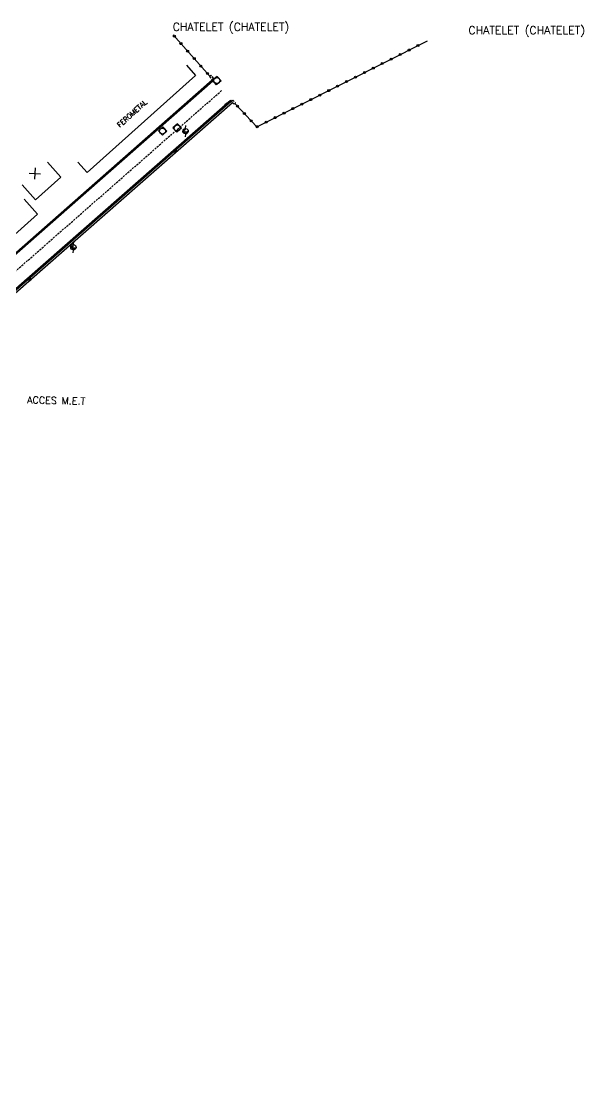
# Model space of a CAD drawing. Header units: millimetres. Extents: x 160999 to 162000, y 122000 to 123000.
# Drawn here: x 161417.2 to 161557.8, y 122000 to 122266.1 of the extents above; entities that cross this region are included whole.
import ezdxf
from ezdxf.enums import TextEntityAlignment as Align

# ---------------------------------------------------------------- set-up
doc = ezdxf.new("R2010")
doc.units = ezdxf.units.MM
doc.linetypes.add('DASHED', pattern=[0.75, 0.5, -0.25])
doc.layers.get('0').update_dxf_attribs({"linetype": 'CONTINUOUS'})
for name, color, linetype in [('W0001', 6, 'DASHED'), ('W0008', 7, 'CONTINUOUS'), ('W0100', 7, 'CONTINUOUS'), ('W0112', 1, 'DASHED'), ('W0322', 7, 'CONTINUOUS'), ('W0334', 7, 'CONTINUOUS'), ('W0400', 7, 'CONTINUOUS'), ('W0420', 7, 'CONTINUOUS'), ('W0471', 7, 'CONTINUOUS'), ('W0980', 7, 'CONTINUOUS'), ('W0984', 7, 'CONTINUOUS'), ('W0989', 7, 'CONTINUOUS'), ('W0991', 7, 'CONTINUOUS')]:
    doc.layers.add(name, color=color, linetype=linetype)
doc.styles.get("Standard").update_dxf_attribs({"font": 'romans.shx', "width": 0.85})

# ---------------------------------------------------------------- blocks, each defined once
blk = doc.blocks.new('t991o')
at = {"color": 0, "linetype": 'Continuous'}
for p, q in [((-1, 1), (1, -1)), ((-1, -1), (1, 1))]:
    blk.add_line(p, q, dxfattribs=at)
blk = doc.blocks.new('t322o')
at = {"color": 0, "linetype": 'Continuous'}
for radius in [0.25, 0.15]:
    blk.add_circle((0, 0), radius, dxfattribs=at)
blk = doc.blocks.new('T420')
for p, q in [((0.75, 0.75), (-0.75, 0.75)), ((-0.75, 0.75), (-0.75, -0.75)), ((0.75, 0.75), (0.75, -0.75)), ((0.75, -0.75), (-0.75, -0.75))]:
    blk.add_line(p, q)
blk.add_ellipse((0, 0), major_axis=(-0.53, 0.53), ratio=1, start_param=3.926991, end_param=10.210176)
blk = doc.blocks.new('T400')
for p, q in [((-0.15, 0.3), (0.15, 0.3)), ((-0.15, -0.25), (-0.15, 0.3)), ((-0.15, 0.15), (0.15, 0.15)), ((-0.15, 0), (0.15, 0)), ((0.15, 0.3), (0.15, -0.25)), ((-0.15, -0.15), (0.15, -0.15)), ((-0.15, -0.25), (-0.15, -0.3)), ((-0.15, -0.3), (0.15, -0.3)), ((0.15, -0.3), (0.15, -0.25))]:
    blk.add_line(p, q)
blk = doc.blocks.new('T471')
for p, q in [((-0.333334, 0.333334), (-0.333334, -0.333334)), ((-0.333334, 0.333334), (0.333334, 0.333334)), ((-0.333334, 0), (0, 0)), ((0.500001, 0.500001), (1.000002, 1.000002)), ((-0.500001, -0.500001), (-1.000002, -1.000002)), ((-0.333334, -0.333334), (0.333334, -0.333334))]:
    blk.add_line(p, q)
blk.add_ellipse((0, 0), major_axis=(0.471405, 0.471405), ratio=1, start_param=5.4977871438, end_param=11.780972451)

msp = doc.modelspace()

# ---------------------------------------------------------------- linework, layer by layer
at = {"layer": 'W0001', "flags": 128}
msp.add_lwpolyline([(161193.52, 122000), (161202.81, 122010.08), (161219.69, 122028.45, -0.028537), (161240.64, 122049.58), (161256.96, 122063.95), (161276.59, 122081.17), (161313.3, 122113.25), (161331.4, 122129.03), (161343.73, 122139.72, -0.023694), (161344.11, 122140.07), (161357.3, 122152.14), (161374.97, 122167.79), (161375.09, 122167.84), (161392.64, 122183.41), (161416.46, 122204.28), (161467.31, 122248.85)], format="xyb", dxfattribs=at)
at = {"layer": 'W0008'}
for points in [[(161188.92, 122000), (161217.91, 122031.49, -0.028941), (161238.36, 122052.11), (161254.82, 122066.55), (161273.47, 122082.94), (161308.96, 122113.99), (161345.68, 122146.34), (161373.1, 122170.7), (161413.96, 122206.65), (161464.93, 122251.5)], [(161414.04, 122072.3), (161396.05, 122093.11), (161380.24, 122111.38), (161362.56, 122131.93, -0.087305), (161358.6, 122138.19, -0.230553), (161359.7, 122149.51), (161376.88, 122164.72), (161377.09, 122164.81), (161377.65, 122165.08), (161394.29, 122179.84), (161394.16, 122180), (161418.81, 122201.59), (161469.69, 122246.19)]]:
    msp.add_lwpolyline(points, format="xyb", dxfattribs=at)
at = {"layer": 'W0100', "flags": 128}
msp.add_lwpolyline([(161458.5, 122255.19), (161460.81, 122252.6), (161433.68, 122228.37), (161431.37, 122230.96)], dxfattribs=at)
at = {"layer": 'W0100'}
for points in [[(161417.48, 122225.27), (161420.81, 122221.54), (161427.14, 122227.19), (161423.81, 122230.92)], [(161404.86, 122209.99), (161408.2, 122206.26), (161421.27, 122217.98), (161417.93, 122221.7)]]:
    msp.add_lwpolyline(points, dxfattribs=at)
at = {"layer": 'W0112'}
for points in [[(161464.24, 122252.32), (161464.88, 122251.6), (161465.28, 122251.96), (161464.65, 122252.68)], [(161469.79, 122246.12), (161470.14, 122246.44), (161470.78, 122245.73), (161470.43, 122245.41)]]:
    msp.add_lwpolyline(points, close=True, dxfattribs=at)
at = {"layer": 'W0322'}
for points in [[(161464.37, 122252.44), (161455.2, 122262.75)], [(161470.63, 122245.59), (161476.09, 122239.75), (161518.76, 122261.28)]]:
    msp.add_lwpolyline(points, dxfattribs=at)
at = {"layer": 'W0334'}
for points in [[(161189.33, 122000), (161218.13, 122031.29, -0.028942), (161238.56, 122051.88), (161255.01, 122066.32), (161273.67, 122082.72), (161309.16, 122113.76), (161345.88, 122146.11), (161373.3, 122170.47), (161414.16, 122206.43), (161465.13, 122251.28)], [(161413.66, 122071.97), (161395.67, 122092.78), (161379.86, 122111.05), (161362.19, 122131.6, -0.087321), (161358.13, 122138.01, -0.158406), (161357.78, 122146.33), (161357.97, 122146.28, -0.070618), (161359.47, 122149.7), (161376.72, 122164.98), (161376.83, 122165.02), (161393.96, 122180.22), (161393.96, 122180.23), (161418.61, 122201.82), (161469.49, 122246.42), (161469.69, 122246.19)]]:
    msp.add_lwpolyline(points, format="xyb", dxfattribs=at)
msp.add_lwpolyline([(161394.97, 122180.05), (161419.14, 122201.22), (161470.02, 122245.82), (161469.69, 122246.19)], dxfattribs=at)

# ---------------------------------------------------------------- block references
at = {"layer": 'W0322'}
for p, rotation in [((161455.49, 122262.42), 131.6492807641257), ((161457.15, 122260.55), 131.6492807641257), ((161458.82, 122258.68), 131.6492807641257), ((161514.14, 122258.95), 26.7799191355398), ((161516.37, 122260.08), 26.7799191355398), ((161460.48, 122256.81), 131.6492807641257), ((161509.68, 122256.7), 26.7799191355398), ((161511.91, 122257.83), 26.7799191355398), ((161462.14, 122254.95), 131.6492807641257), ((161502.98, 122253.32), 26.7799191355398), ((161505.21, 122254.45), 26.7799191355398), ((161507.45, 122255.57), 26.7799191355398), ((161463.8, 122253.08), 131.6492807641257), ((161498.52, 122251.07), 26.7799191355398), ((161500.75, 122252.19), 26.7799191355398), ((161494.06, 122248.81), 26.7799191355398), ((161496.29, 122249.94), 26.7799191355398), ((161487.36, 122245.43), 26.7799191355398), ((161489.59, 122246.56), 26.7799191355398), ((161491.82, 122247.69), 26.7799191355398), ((161471.28, 122244.9), 313.0269007367933), ((161472.99, 122243.07), 313.0269007367933), ((161482.9, 122243.18), 26.7799191355398), ((161485.13, 122244.31), 26.7799191355398), ((161474.69, 122241.24), 313.0269007367933), ((161478.43, 122240.93), 26.7799191355398), ((161480.66, 122242.06), 26.7799191355398), ((161476.2, 122239.8), 26.7799191355398)]:
    msp.add_blockref('t322o', p, dxfattribs=dict(at, rotation=rotation))
at = {"layer": 'W0400'}
for p, rotation in [((161464.1, 122250.59), 131.3475440455715), ((161468.44, 122245.42), 131.2384879147487), ((161455.85, 122233.56), 131.7608232606903), ((161418.21, 122201.25), 131.2145226263307), ((161419.46, 122201.56), 131.2145226263307)]:
    msp.add_blockref('T400', p, dxfattribs=dict(at, rotation=rotation))
at = {"layer": 'W0420'}
for p, rotation in [((161466.1, 122251.32), 311.4427773672377), ((161456.18, 122239.48), 41.76082326069032), ((161452.57, 122238.71), 41.76082326069032)]:
    msp.add_blockref('T420', p, dxfattribs=dict(at, rotation=rotation))
at = {"layer": 'W0471'}
for p, rotation in [((161458.28, 122238.68), 41.76082326069032), ((161430.26, 122209.69), 41.21452262633073)]:
    msp.add_blockref('T471', p, dxfattribs=dict(at, rotation=rotation))
at = {"layer": 'W0991', "rotation": 311.7608232607109}
msp.add_blockref('t991o', (161420.64, 122228.09), dxfattribs=at)

# ---------------------------------------------------------------- texts
at = {"layer": 'W0980'}
for p in [(161469.64, 122264.6), (161543.55, 122263.76)]:
    msp.add_text('CHATELET (CHATELET)', height=2, dxfattribs=at).set_placement(p, align=Align.MIDDLE)
at = {"layer": 'W0984'}
msp.add_text('FEROMETAL', height=1.25, rotation=41.7608, dxfattribs=at).set_placement((161444.93, 122243.08), align=Align.MIDDLE)
at = {"layer": 'W0989'}
msp.add_text('ACCES M.E.T', height=1.75, rotation=358.5829, dxfattribs=at).set_placement((161425.98, 122171.4), align=Align.MIDDLE)

doc.saveas('drawing.dxf')
